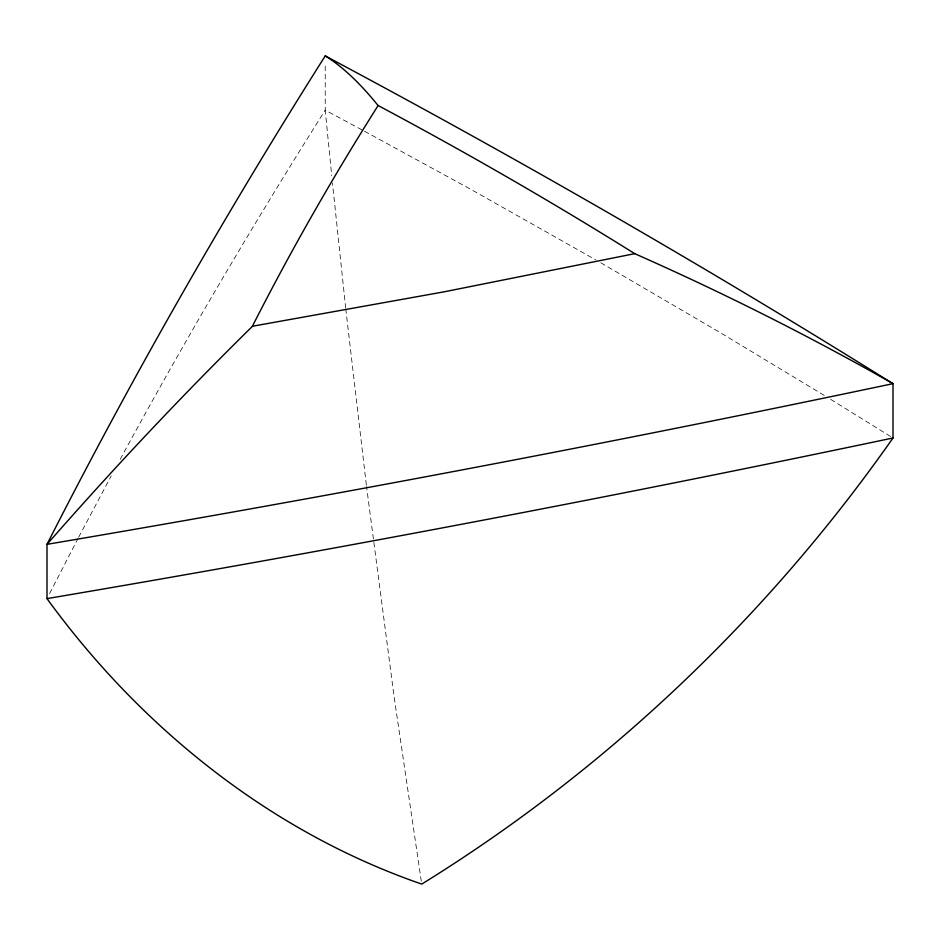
<?xml version="1.0" encoding="UTF-8"?>
<svg xmlns="http://www.w3.org/2000/svg" width="940" height="940" viewBox="0 0 940 940"><rect width="100%" height="100%" fill="white"/><g stroke="black" fill="none" stroke-linecap="round" stroke-linejoin="round"><path stroke-width="0.7" stroke-dasharray="4.7 3.53" d="M49.62 593.504L77.985 538.503M78.654 537.222L111.202 475.91M120.203 459.319C184.569 340.668 253.118 224.296 325.228 110.18L325.228 62.698M362.018 129.896L325.228 110.18L331.726 175.804M364.544 131.259L471.387 189.668L595.713 259.863M600.789 262.789L720.463 332.76L824.533 395.599M830.666 399.371L890.556 436.466M421.308 881.25L394.401 698.914L366.529 486.497M366.353 485.064L345.849 309.589M345.697 308.167L332.454 182.936"/><path stroke-width="1.41" d="M893 437.981C768.004 616.334 607.04 769.508 421.743 884.093C270.45 831.865 140.577 727.407 47 598.615L47 544.342C131.894 377.222 225.071 214.344 325.228 55.907C518.105 158.743 707.655 267.841 893 383.708L893 437.981C612.105 497.166 330.034 550.687 47 598.615M634.712 253.659L444.209 291.811L252.39 326.262C290.754 250.733 332.866 177.12 378.127 105.527C465.288 151.998 550.957 201.301 634.712 253.659A2332.645 1865.877 19.5 0 1 893.035 383.649C612.152 442.94 330.034 496.39 47 544.342A2700.303 1559.025 -60 0 1 252.413 326.333M325.216 55.824A2332.645 382.134 83.3 0 1 378.127 105.609"/></g></svg>
